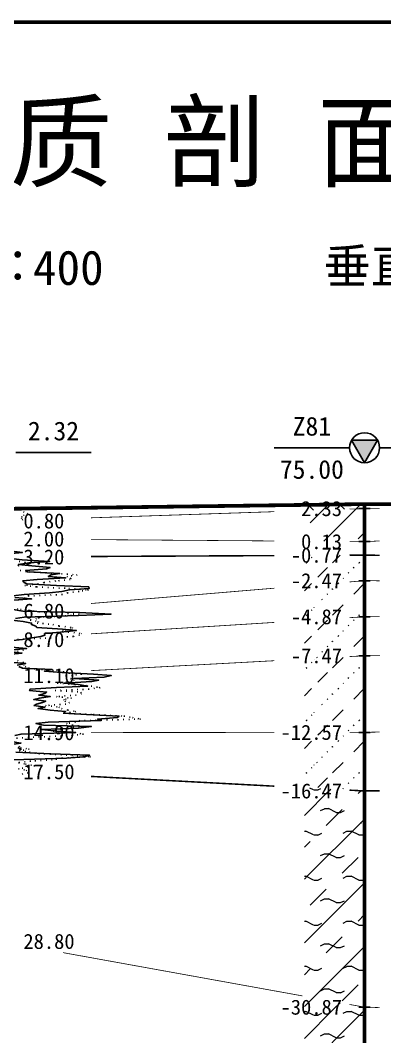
# Model space of a CAD drawing. Extents: x -37 to 3540, y -1485 to 297.
# Drawn here: x 2889.3 to 2937.7, y -447.1 to -311.8 of the extents above; entities that cross this region are included whole.
import ezdxf
from ezdxf.enums import TextEntityAlignment as Align

# ---------------------------------------------------------------- set-up
doc = ezdxf.new("R2010")
doc.units = 0
doc.linetypes.add('DOT', pattern=[6.35, 0, -6.35])
doc.layers.get('0').update_dxf_attribs({"linetype": 'CONTINUOUS'})
for name, color, linetype in [('CURVE', 200, 'CONTINUOUS'), ('FRAME', 7, 'CONTINUOUS'), ('HOLE', 41, 'CONTINUOUS'), ('STRATUM', 241, 'CONTINUOUS')]:
    doc.layers.add(name, color=color, linetype=linetype)
doc.layers.add('HATCH', color=7, linetype='CONTINUOUS', lineweight=13)
doc.styles.add('ST', font='')
doc.styles.get('ST').set_extended_font_data('SimSun')
pattern_1 = [(45, (2699.805, -594), (-7e-07, 6.99998), [1.97196, -7.92754]), (45, (2702.6177, -591.171), (-7e-07, 6.99998), [1.99367, -7.90583]), (45, (2704.8723, -588.918), (-7e-07, 6.99998), [1.81361, -8.08588]), (26.565, (2699.8048, -590.5), (7, 7), [0.0965, -15.55598]), (36.8699, (2700.5048, -589.8), (7, 7), [0.19775, -34.80225]), (315, (2703.305, -587.024), (6.99998, 1e-06), [0.03305, -9.86644]), (26.565, (2703.3048, -594), (7, 7), [0.14475, -15.50773]), (26.565, (2704.0048, -593.3), (7, 7), [0.10528, -15.5472]), (90, (2704.355, -592.95), (-7, -5e-07), [0.02877, -6.97123]), (26.565, (2704.7048, -592.6), (7, 7), [0.091, -31.21394]), (36.8699, (2705.4048, -591.9), (7, 7), [0.11069, -34.88931]), (45, (2706.105, -591.2), (-2e-07, 6.99998), [0.10911, -9.79038]), (315, (2706.719, -590.452), (6.99998, 1e-06), [0.03305, -9.86644]), (36.8699, (2701.2048, -589.1), (7, 7), [0.10224, -34.89776]), (53.1301, (2701.9048, -588.4), (14, 21), [0.13438, -34.86562]), (53.1301, (2702.6048, -587.7), (14, 21), [0.12625, -34.87375])]

# ---------------------------------------------------------------- blocks, each defined once
blk = doc.blocks.new('图头_剖面图A3')
at = {"style": 'ST'}
for s, height, p in [('工 程 地 质 剖 面 图', 10, (-15.09, 10.79)), ('比例尺：水平：1∶            垂直：1∶', 4.6, (-11.5, -5.76))]:
    blk.add_text(s, height=height, dxfattribs=at).set_placement(p, align=Align.MIDDLE_CENTER)
for tag, height, p in [('01_剖面号', 10, (64.41, 11.39)), ('03＿纵向比例', 4.6, (50.43, -5.28)), ('02_横向比例', 4.6, (-18.82, -5.99))]:
    blk.add_attdef(tag, text='', height=height, dxfattribs=at).set_placement(p, align=Align.MIDDLE_LEFT)
blk = doc.blocks.new('H_spt_hole')
blk.add_hatch(color=256).paths.add_polyline_path([(1.73, 1), (-1.73, 1), (0, -2)])
blk.add_lwpolyline([(0, -2), (1.73, 1), (-1.73, 1)], close=True)
blk.add_circle((0, 0), 2)

msp = doc.modelspace()

# ---------------------------------------------------------------- hatches: boundary and pattern name
at = {"layer": 'HATCH'}
h = msp.add_hatch(dxfattribs=at)
h.set_pattern_fill('STT', color=50, style=0)
h.set_pattern_definition([(45, (2699.8048, -594), (-2.12132, 2.12132), [10, 0]), (135, (2699.8048, -594), (-2.12132, -2.12132), [10, 0])])
h.paths.add_polyline_path([(2935.07, -376.18), (2927.07, -376.29), (2927.07, -377.05), (2935.07, -376.78)])
h.paths.add_polyline_path([(2925.86, -378.27), (2932.56, -378.27), (2932.56, -375.34), (2925.86, -375.34)], flags=9)
h = msp.add_hatch(dxfattribs=at)
h.set_pattern_fill('FZNT', color=32, style=0)
h.set_pattern_definition([(45, (2699.805, -594), (-4.24264, 4.24264), [10, 0]), (45, (2700.866, -597.182), (-2.12132, 6.36396), [3, -3])])
h.paths.add_polyline_path([(2935.07, -376.78), (2927.07, -377.05), (2927.07, -381.12), (2935.07, -381.18)])
h.paths.add_polyline_path([(2925.86, -382.67), (2932.56, -382.67), (2932.56, -379.74), (2925.86, -379.74)], flags=9)
h.paths.add_polyline_path([(2925.86, -378.27), (2932.56, -378.27), (2932.56, -375.34), (2925.86, -375.34)], flags=9)
h = msp.add_hatch(dxfattribs=at)
h.set_pattern_fill('SZFT', color=52, style=0)
h.set_pattern_definition(pattern_1)
h.paths.add_polyline_path([(2935.07, -382.98), (2927.07, -383.02), (2927.07, -387.05), (2935.07, -386.38)])
h.paths.add_polyline_path([(2924.44, -387.87), (2932.55, -387.87), (2932.55, -384.97), (2924.44, -384.97)], flags=9)
h.paths.add_polyline_path([(2924.43, -384.47), (2932.56, -384.47), (2932.56, -381.54), (2924.43, -381.54)], flags=9)
h = msp.add_hatch(dxfattribs=at)
h.set_pattern_fill('SZFT', color=52, style=0)
h.set_pattern_definition(pattern_1)
h.paths.add_polyline_path([(2935.07, -386.38), (2927.07, -387.05), (2927.07, -391.69), (2935.07, -391.18)])
h.paths.add_polyline_path([(2924.43, -392.67), (2932.56, -392.67), (2932.56, -389.74), (2924.43, -389.74)], flags=9)
h.paths.add_polyline_path([(2924.44, -387.87), (2932.55, -387.87), (2932.55, -384.97), (2924.44, -384.97)], flags=9)
h = msp.add_hatch(dxfattribs=at)
h.set_pattern_fill('SZFT', color=52, style=0)
h.set_pattern_definition(pattern_1)
h.paths.add_polyline_path([(2935.07, -391.18), (2927.07, -391.69), (2927.07, -396.82), (2935.07, -396.38)])
h.paths.add_polyline_path([(2924.44, -397.87), (2932.55, -397.87), (2932.55, -394.97), (2924.44, -394.97)], flags=9)
h.paths.add_polyline_path([(2924.43, -392.67), (2932.56, -392.67), (2932.56, -389.74), (2924.43, -389.74)], flags=9)
h = msp.add_hatch(dxfattribs=at)
h.set_pattern_fill('SZFT', color=52, style=0)
h.set_pattern_definition(pattern_1)
h.paths.add_polyline_path([(2935.07, -396.38), (2927.07, -396.82), (2927.07, -406.59), (2935.07, -406.58)])
h.paths.add_polyline_path([(2923, -408.07), (2932.56, -408.07), (2932.56, -405.15), (2923, -405.15)], flags=9)
h.paths.add_polyline_path([(2924.44, -397.87), (2932.55, -397.87), (2932.55, -394.97), (2924.44, -394.97)], flags=9)
h = msp.add_hatch(dxfattribs=at)
h.set_pattern_fill('SZFT', color=52, style=0)
h.set_pattern_definition(pattern_1)
h.paths.add_polyline_path([(2935.07, -406.58), (2927.07, -406.59), (2927.07, -413.96), (2935.07, -414.38)])
h.paths.add_polyline_path([(2923, -415.87), (2932.56, -415.87), (2932.56, -412.94), (2923, -412.94)], flags=9)
h.paths.add_polyline_path([(2923, -408.07), (2932.56, -408.07), (2932.56, -405.15), (2923, -405.15)], flags=9)
h = msp.add_hatch(dxfattribs=at)
h.set_pattern_fill('YNFNT', color=251, style=0)
h.set_pattern_definition([(45, (2699.805, -594), (-4.24264, 4.24264), [10, 0]), (45, (2700.866, -597.182), (-2.12132, 6.36396), [3, -3]), (26.565, (2700.879, -594.2536), (5.999823, 5.999812), [0.567, -12.849]), (0, (2700.312, -594.2536), (0, 6), [0.567, -5.433]), (26.565, (2698.2235, -594), (5.999823, 5.999812), [0.567, -12.849]), (0, (2698.7307, -593.7464), (0, 6), [0.567, -5.433]), (153.435, (2700.312, -594.2536), (-5.999818, -5e-06), [1.134, -12.2826]), (26.565, (2703.879, -591.2536), (5.999823, 5.999812), [0.567, -12.849]), (0, (2703.312, -591.2536), (0, 6), [0.567, -5.433]), (26.565, (2701.2235, -591), (5.999823, 5.999812), [0.567, -12.849]), (0, (2701.7307, -590.7464), (0, 6), [0.567, -5.433]), (153.435, (2703.312, -591.2536), (-5.999818, -5e-06), [1.134, -12.2826])])
h.paths.add_polyline_path([(2935.07, -414.38), (2927.07, -413.96), (2927.07, -441.73), (2935.07, -443.18)])
h.paths.add_polyline_path([(2923, -444.67), (2932.56, -444.67), (2932.56, -441.74), (2923, -441.74)], flags=9)
h.paths.add_polyline_path([(2923, -415.87), (2932.56, -415.87), (2932.56, -412.94), (2923, -412.94)], flags=9)
h = msp.add_hatch(dxfattribs=at)
h.set_pattern_fill('YNNT', color=251, style=0)
h.set_pattern_definition([(45, (2699.8048, -594), (-2.12132, 2.12132), [10, 0]), (26.565, (2700.879, -594.2536), (5.999823, 5.999812), [0.567, -12.849]), (0, (2700.312, -594.2536), (0, 6), [0.567, -5.433]), (26.565, (2698.2235, -594), (5.999823, 5.999812), [0.567, -12.849]), (0, (2698.7307, -593.7464), (0, 6), [0.567, -5.433]), (153.435, (2700.312, -594.2536), (-5.999818, -5e-06), [1.134, -12.2826]), (26.565, (2703.879, -591.2536), (5.999823, 5.999812), [0.567, -12.849]), (0, (2703.312, -591.2536), (0, 6), [0.567, -5.433]), (26.565, (2701.2235, -591), (5.999823, 5.999812), [0.567, -12.849]), (0, (2701.7307, -590.7464), (0, 6), [0.567, -5.433]), (153.435, (2703.312, -591.2536), (-5.999818, -5e-06), [1.134, -12.2826])])
h.paths.add_polyline_path([(2935.07, -443.18), (2927.07, -441.73), (2927.07, -450.45), (2935.07, -449.18)])
h.paths.add_polyline_path([(2923, -450.67), (2932.56, -450.67), (2932.56, -447.74), (2923, -447.74)], flags=9)
h.paths.add_polyline_path([(2923, -444.67), (2932.56, -444.67), (2932.56, -441.74), (2923, -441.74)], flags=9)

# ---------------------------------------------------------------- linework, layer by layer
at = {"layer": 'CURVE', "color": 100, "linetype": 'DOT', "ltscale": 0.1}
for points in [[(2889.69, -377.22), (2890.29, -377.42), (2889.8, -377.62), (2889.54, -377.82), (2889.4, -378.02), (2889.61, -378.22), (2889.11, -378.42)], [(2889.12, -383.82), (2890.45, -384.02), (2889.79, -384.22), (2888.86, -384.42)], [(2889.27, -385.02), (2890.44, -385.22), (2894.02, -385.42), (2896.86, -385.62), (2895.49, -385.82), (2896.02, -386.02), (2895.94, -386.22), (2894, -386.42), (2892.41, -386.62), (2891.69, -386.82), (2889.87, -387.02), (2891.46, -387.22), (2895.75, -387.42), (2898.34, -387.62), (2897.1, -387.82), (2895.59, -388.02), (2894.86, -388.22), (2890.38, -388.42), (2889.93, -388.62), (2889.83, -388.82), (2888.45, -389.02)], [(2888.14, -390.02), (2889.3, -390.22), (2891.01, -390.42), (2892.64, -390.62), (2897.13, -390.82), (2896.08, -391.02), (2892.05, -391.22), (2891.46, -391.42), (2890.59, -391.62), (2891.72, -391.82), (2891.52, -392.02), (2893.6, -392.22), (2894.46, -392.42), (2896.25, -392.62), (2896.07, -392.82), (2894.9, -393.02), (2895.66, -393.22), (2897.44, -393.42), (2897.17, -393.62), (2896.33, -393.82), (2892.7, -394.02), (2888.58, -394.22)], [(2889.07, -395.42), (2889.73, -395.62), (2888.63, -395.82)], [(2888.9, -397.02), (2889.67, -397.22), (2889.7, -397.42), (2889.74, -397.62), (2889.93, -397.82), (2890.38, -398.02), (2892.12, -398.22), (2895.01, -398.42), (2895.03, -398.62), (2897.49, -398.82), (2896.1, -399.02), (2896.26, -399.22), (2895.96, -399.42), (2896.44, -399.62), (2896.17, -399.82), (2894.21, -400.02), (2896.59, -400.22), (2898.71, -400.42), (2899.89, -400.62), (2898.41, -400.82), (2893.91, -401.02), (2897.34, -401.22), (2897.44, -401.42), (2896.73, -401.62), (2894.09, -401.82), (2896.11, -402.02), (2895.08, -402.22), (2895.23, -402.42), (2895.82, -402.62), (2895.35, -402.82), (2892.64, -403.02), (2894.41, -403.22), (2894.75, -403.42), (2895.62, -403.62), (2896.68, -403.82), (2895, -404.02), (2899.03, -404.22), (2903.07, -404.42), (2904.21, -404.62), (2905.27, -404.82), (2897.23, -405.02), (2896.62, -405.22), (2895.43, -405.42), (2896.21, -405.62), (2897.86, -405.82), (2894.75, -406.02), (2894.72, -406.22), (2893.64, -406.42), (2896.5, -406.62), (2897.67, -406.82), (2896.21, -407.02), (2891.1, -407.22), (2888.14, -407.42)], [(2889.12, -408.42), (2889.3, -408.62), (2890.48, -408.82), (2889.18, -409.02), (2890.49, -409.22), (2891.73, -409.42), (2895.39, -409.62), (2898.63, -409.82), (2894.85, -410.02), (2893.54, -410.22), (2890.67, -410.42), (2889.03, -410.62), (2889.96, -410.82), (2891.2, -411.02), (2890.35, -411.22), (2889.03, -411.42), (2890.06, -411.62), (2890.29, -411.82), (2890.36, -412.02), (2888.98, -412.22)]]:
    msp.add_lwpolyline(points, dxfattribs=at)
at = {"layer": 'CURVE', "color": 30, "linetype": 'Continuous'}
for points in [[(2887.75, -382.42), (2889.57, -382.62), (2887.67, -382.82)], [(2888.03, -383.42), (2889.53, -383.62), (2893.19, -383.82), (2890.47, -384.02), (2889.04, -384.22), (2890.83, -384.42), (2893.25, -384.62), (2892.78, -384.82), (2890.02, -385.02), (2890.23, -385.22), (2894.54, -385.42), (2893.38, -385.62), (2893, -385.82), (2895.31, -386.02), (2891.52, -386.22), (2889.62, -386.42), (2889.79, -386.62), (2890.15, -386.82), (2894.11, -387.02), (2898.39, -387.22), (2898.45, -387.42), (2895.82, -387.62), (2894.8, -387.82), (2893.19, -388.02), (2889.8, -388.22), (2888.33, -388.42)], [(2888.55, -388.62), (2890.78, -388.82), (2887.85, -389.02)], [(2888.33, -390.22), (2889.63, -390.42), (2897.17, -390.62), (2901.35, -390.82), (2897.01, -391.02), (2889.82, -391.22), (2888.66, -391.42)], [(2888.17, -391.62), (2889.67, -391.82), (2890.79, -392.02), (2890.77, -392.22), (2891.34, -392.42), (2891.49, -392.62), (2894.9, -392.82), (2896.75, -393.02), (2894.65, -393.22), (2892.51, -393.42), (2892.55, -393.62), (2892.01, -393.82), (2890.55, -394.02), (2889.57, -394.22), (2887.44, -394.42)], [(2888.12, -395.22), (2890.12, -395.42), (2887.9, -395.62)], [(2887.74, -395.82), (2889.49, -396.02), (2887.67, -396.22)], [(2887.88, -397.22), (2890, -397.42), (2888.85, -397.62)], [(2889.11, -397.82), (2889.57, -398.02), (2893.53, -398.22), (2892.5, -398.42), (2894.8, -398.62), (2899.03, -398.82), (2901.39, -399.02), (2900.45, -399.22), (2896.44, -399.42), (2899.71, -399.62), (2898.78, -399.82), (2895.14, -400.02), (2896.98, -400.22), (2898.26, -400.42), (2894.1, -400.62), (2890.62, -400.82), (2890.51, -401.02), (2892.78, -401.22), (2892.55, -401.42), (2891.75, -401.62), (2893.28, -401.82), (2891.83, -402.02), (2891.07, -402.22), (2892.66, -402.42), (2892.23, -402.62), (2891.44, -402.82), (2891.12, -403.02), (2892.57, -403.22), (2891.65, -403.42), (2893.24, -403.62), (2895.3, -403.82), (2895.09, -404.02), (2898.07, -404.22), (2902.42, -404.42), (2902.22, -404.62), (2899.56, -404.82), (2900.02, -405.02), (2892.97, -405.22), (2891.36, -405.42), (2892.37, -405.62), (2898.74, -405.82), (2897.04, -406.02), (2892.17, -406.22), (2894.13, -406.42), (2896.67, -406.62), (2889.38, -406.82), (2888.55, -407.02)], [(2888.05, -407.82), (2889.36, -408.02), (2888.13, -408.22)], [(2888.96, -408.62), (2889.42, -408.82), (2889.13, -409.02)], [(2888.69, -409.22), (2893.35, -409.42), (2898.51, -409.62), (2897.77, -409.82), (2895.44, -410.02), (2888.32, -410.22)]]:
    msp.add_lwpolyline(points, dxfattribs=at)
at = {"layer": 'FRAME', "linetype": 'Continuous', "const_width": 0.5}
msp.add_lwpolyline([(2719.8, -579), (3099.8, -579), (3099.8, -312), (2719.8, -312)], close=True, dxfattribs=at)
at = {"layer": 'HOLE', "linetype": 'Continuous'}
for points in [[(2888.7, -369.32), (2898.7, -369.32)], [(2933.07, -368.68), (2923.07, -368.68)], [(2937.07, -368.68), (2947.07, -368.68)], [(2934.32, -376.78), (2935.82, -376.78)], [(2934.32, -381.18), (2935.82, -381.18)], [(2934.32, -382.98), (2935.82, -382.98)], [(2934.32, -386.38), (2935.82, -386.38)], [(2934.32, -391.18), (2935.82, -391.18)], [(2934.32, -396.38), (2935.82, -396.38)], [(2934.32, -406.58), (2935.82, -406.58)], [(2934.32, -414.38), (2935.82, -414.38)], [(2934.32, -443.18), (2935.82, -443.18)]]:
    msp.add_lwpolyline(points, dxfattribs=at)
at = {"layer": 'HOLE', "linetype": 'Continuous', "const_width": 0.5}
msp.add_lwpolyline([(2935.07, -376.18), (2935.07, -524.88)], dxfattribs=at)
at = {"layer": 'STRATUM', "linetype": 'Continuous'}
for points, const_width in [([(2763.12, -376.42), (2783.12, -376.42), (2834.14, -376.47), (2886.7, -376.82), (2933.07, -376.21)], 0.5), ([(2933.07, -376.21), (2935.07, -376.18), (2947.07, -376.21)], 0.5), ([(2898.7, -378.01), (2910.89, -377.6), (2923.07, -377.19)], 0.1), ([(2933.07, -376.85), (2935.07, -376.78), (2937.07, -376.79)], 0.1), ([(2898.7, -380.91), (2910.89, -381), (2923.07, -381.09)], 0.1), ([(2933.07, -381.17), (2935.07, -381.18), (2937.07, -381.09)], 0.1), ([(2898.7, -383.16), (2910.89, -383.1), (2923.07, -383.04)], 0.2), ([(2933.07, -382.99), (2935.07, -382.98), (2937.07, -383)], 0.2), ([(2933.07, -386.55), (2935.07, -386.38), (2937.07, -386.4)], 0.1), ([(2898.7, -389.42), (2910.89, -388.4), (2923.07, -387.38)], 0.1), ([(2933.07, -391.31), (2935.07, -391.18), (2937.07, -391.16)], 0.1), ([(2898.7, -393.46), (2910.89, -392.7), (2923.07, -391.94)], 0.1), ([(2933.07, -396.49), (2935.07, -396.38), (2937.07, -396.35)], 0.1), ([(2898.7, -398.36), (2910.89, -397.7), (2923.07, -397.04)], 0.1), ([(2898.7, -406.61), (2910.89, -406.6), (2923.07, -406.59)], 0.1), ([(2933.07, -406.59), (2935.07, -406.58), (2937.07, -406.54)], 0.1), ([(2898.7, -412.45), (2910.89, -413.1), (2923.07, -413.75)], 0.2), ([(2933.07, -414.28), (2935.07, -414.38), (2937.07, -414.37)], 0.2), ([(2894.97, -435.92), (2910.89, -438.8), (2926.8, -441.68)], 0.1), ([(2933.07, -442.82), (2935.07, -443.18), (2937.07, -443.24)], 0.1)]:
    msp.add_lwpolyline(points, dxfattribs=dict(at, const_width=const_width))

# ---------------------------------------------------------------- block references
at = {"layer": 'FRAME'}
ref = msp.add_blockref('图头_剖面图A3', (2909.8, -338.7), dxfattribs=at)
ref.add_attrib('02_横向比例', '400', dxfattribs={"layer": '0', "height": 4.6, "style": 'ST'}).set_placement((2890.98, -344.69), align=Align.MIDDLE_LEFT)
at = {"layer": 'HOLE'}
msp.add_blockref('H_spt_hole', (2935.07, -368.68), dxfattribs=at)

# ---------------------------------------------------------------- texts
at = {"layer": 'HOLE', "style": 'ST'}
for s, p in [('2.32', (2893.7, -366.44)), ('Z81', (2928.07, -365.81)), ('75.00', (2928.07, -371.56))]:
    msp.add_text(s, height=2.5, dxfattribs=at).set_placement(p, align=Align.MIDDLE_CENTER)
for s, p in [('2.33', (2932.07, -376.78)), ('0.13', (2932.07, -381.18)), ('-0.77', (2932.07, -382.98)), ('-2.47', (2932.07, -386.38)), ('-4.87', (2932.07, -391.18)), ('-7.47', (2932.07, -396.38)), ('-12.57', (2932.07, -406.58)), ('-16.47', (2932.07, -414.38)), ('-30.87', (2932.07, -443.18))]:
    msp.add_text(s, height=2, dxfattribs=at).set_placement(p, align=Align.MIDDLE_RIGHT)
for s, p in [('0.80', (2889.7, -378.42)), ('2.00', (2889.7, -380.82)), ('3.20', (2889.7, -383.22)), ('6.80', (2889.7, -390.42)), ('8.70', (2889.7, -394.22)), ('11.10', (2889.7, -399.02)), ('14.90', (2889.7, -406.62)), ('17.50', (2889.7, -411.82)), ('28.80', (2889.7, -434.42))]:
    msp.add_text(s, height=2, dxfattribs=at).set_placement(p, align=Align.MIDDLE_LEFT)

doc.saveas('drawing.dxf')
